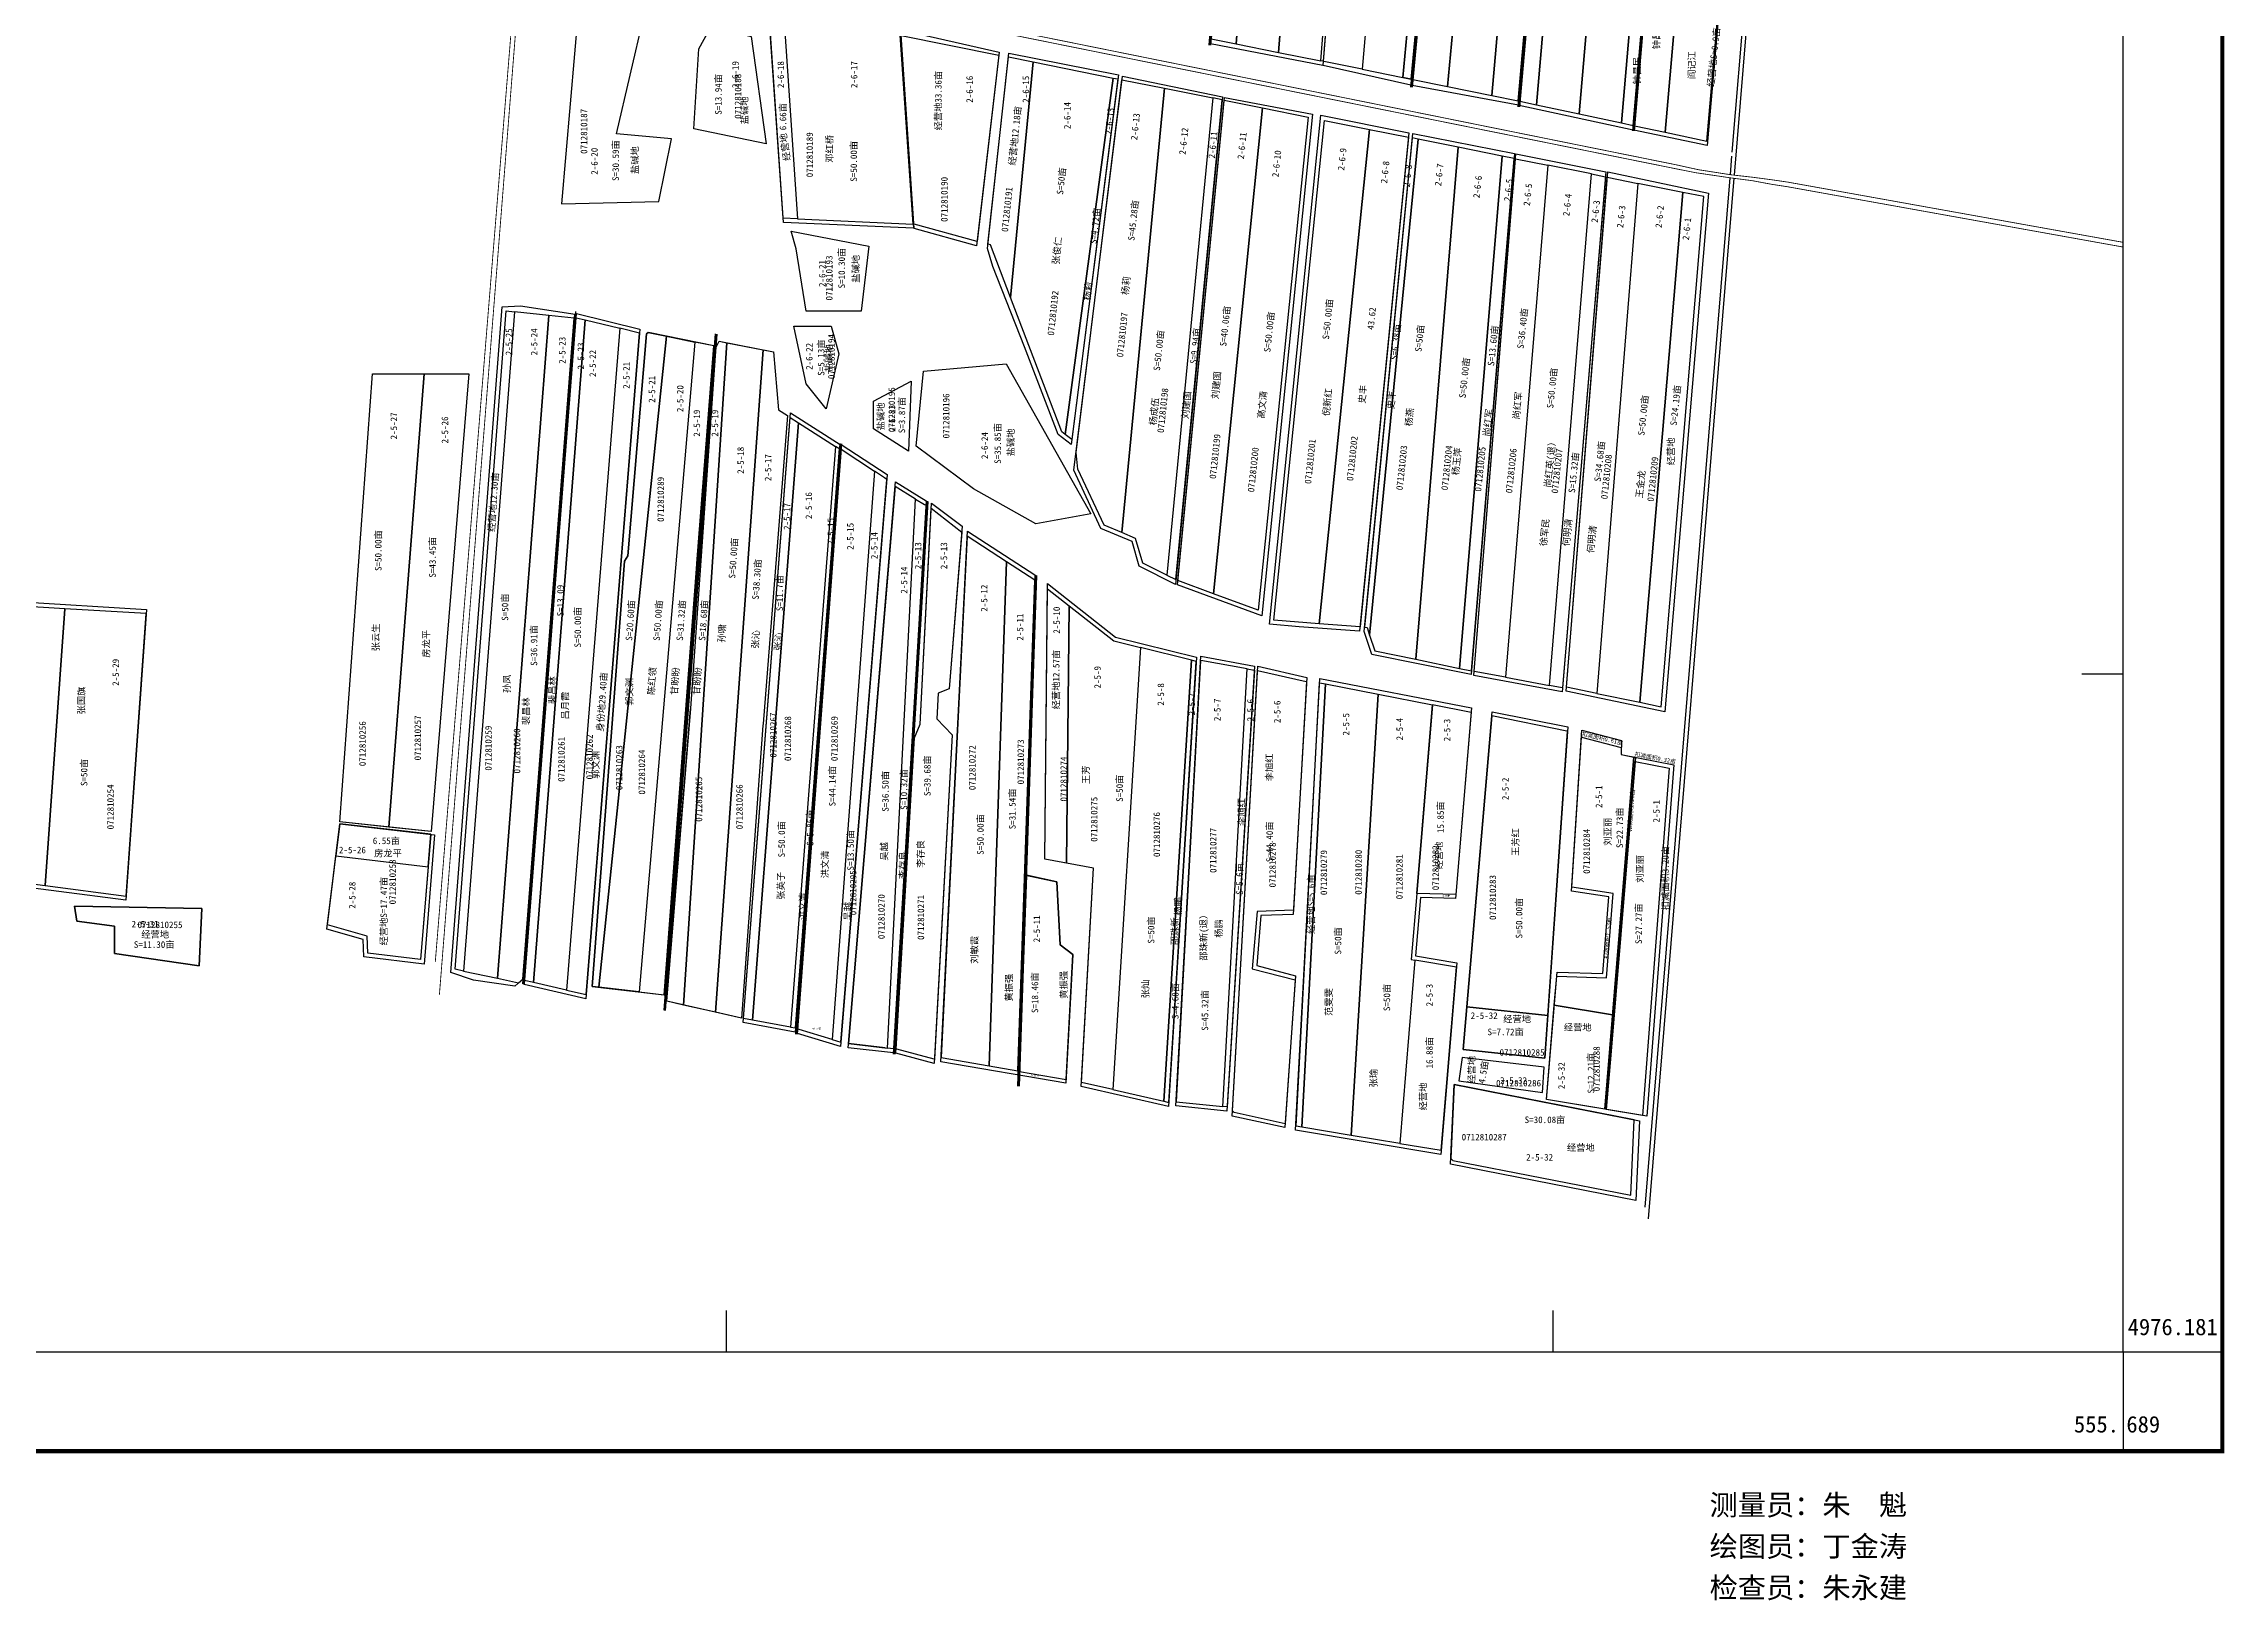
# Model space of a CAD drawing. Extents: x 549993 to 555812, y 4975881 to 4981525.
# Drawn here: x 553174 to 555812, y 4975881 to 4977762 of the extents above; entities that cross this region are included whole.
import ezdxf
from ezdxf.enums import TextEntityAlignment as Align

# ---------------------------------------------------------------- set-up
doc = ezdxf.new("R2010")
doc.units = 0
doc.header["$LTSCALE"] = 10
doc.layers.get('0').update_dxf_attribs({"linetype": 'CONTINUOUS'})
for name, color, linetype in [('2020-3.23', 6, 'CONTINUOUS'), ('2021新职工', 6, 'CONTINUOUS'), ('2022年', 255, 'CONTINUOUS'), ('TK', 255, 'CONTINUOUS'), ('出水桩', 2, 'CONTINUOUS'), ('地块名称', 255, 'CONTINUOUS'), ('地物扣减', 3, 'CONTINUOUS'), ('地物扣减面积', 3, 'CONTINUOUS'), ('地籍号', 1, 'CONTINUOUS'), ('权利人', 7, 'CONTINUOUS'), ('测地框', 255, 'CONTINUOUS'), ('经营地', 1, 'CONTINUOUS'), ('经营地面积', 6, 'CONTINUOUS'), ('路', 5, 'CONTINUOUS'), ('身份地', 1, 'CONTINUOUS'), ('身份地面积', 255, 'CONTINUOUS')]:
    doc.layers.add(name, color=color, linetype=linetype)
doc.styles.add('宋体', font='')
doc.styles.get('宋体').set_extended_font_data('SimSun')

msp = doc.modelspace()

# ---------------------------------------------------------------- linework, layer by layer
at = {"color": 7, "linetype": 'Continuous', "ltscale": 0.25}
for points in [[(554877.4, 4978353.6), (554887.3, 4978351), (554828.2, 4977719.4), (554818.2, 4977721.4), (554877.4, 4978353.6)], [(554877.4, 4978353.6), (554887.3, 4978351), (554828.2, 4977719.4), (554818.2, 4977721.4), (554877.4, 4978353.6)], [(554877.4, 4978353.6), (554887.3, 4978351), (554828.2, 4977719.4), (554818.2, 4977721.4), (554877.4, 4978353.6)], [(554877.4, 4978353.6), (554887.4, 4978351), (554828.2, 4977719.4), (554818.2, 4977721.4), (554877.4, 4978353.6)]]:
    msp.add_lwpolyline(points, dxfattribs=at)
at = {"layer": '2020-3.23', "color": 6, "linetype": 'Continuous', "elevation": 293.9, "flags": 128}
for points in [[(554993.4, 4977615.3), (554942.2, 4976996.4), (554995.5, 4976986.6), (555046.2, 4977604.7), (554993.4, 4977615.3)], [(554989.9, 4976535.8), (554993.4, 4976587.7), (554895.3, 4976598.1), (554890.9, 4976546.4)]]:
    msp.add_lwpolyline(points, close=True, dxfattribs=at)
at = {"layer": '2020-3.23', "color": 6, "linetype": 'Continuous', "flags": 128}
for points in [[(554568.1, 4977015.6), (554562.3, 4977017), (554529.1, 4976483.9), (554534.9, 4976482.5)], [(554573.8, 4977016.7), (554573.4, 4977016.6), (554543.8, 4976483.2), (554600.3, 4976477.6), (554629.7, 4977006.4)], [(555001.2, 4976599.9), (555071.5, 4976588.2), (555062.1, 4976474.2), (554991.6, 4976485.9)], [(555097.7, 4976461.6), (554880.2, 4976504.3), (554876.1, 4976414.7), (554878.3, 4976412.5), (555093.6, 4976370.2)]]:
    msp.add_lwpolyline(points, close=True, dxfattribs=at)
at = {"layer": '2021新职工', "color": 1, "linetype": 'Continuous', "elevation": 293.6, "flags": 128}
msp.add_lwpolyline([(554777.9, 4977658.5), (554824.7, 4977649.1), (554766.3, 4977057.2), (554716.7, 4977061)], close=True, dxfattribs=at)
at = {"layer": '2021新职工', "color": 1, "linetype": 'Continuous', "flags": 128}
for points in [[(554836.5, 4977646.8), (554829.5, 4977648.2), (554771.7, 4977056.8), (554774.9, 4977056.5), (554777.9, 4977047.4)], [(553785.4, 4977433.6), (553743.9, 4977438.2), (553682.3, 4976641.3), (553723.2, 4976632.6)], [(554044.4, 4977392.1), (554056.8, 4977389.7), (554063.1, 4977319.7), (554074, 4977312.6), (554044.5, 4976940), (554044.1, 4976938.2), (554018.3, 4976584.5), (553986.7, 4976591.6)], [(554031.5, 4976581.9), (554020.6, 4976583.9), (554077.3, 4977310.5), (554087.2, 4977304.1)], [(554077.4, 4976573.6), (554031.5, 4976581.9), (554087.2, 4977304.1), (554132.1, 4977275.3)], [(555017, 4976931.3), (555016.3, 4976931.4), (554925.6, 4976949.8), (554895.3, 4976598.1), (554993.4, 4976587.7)]]:
    msp.add_lwpolyline(points, close=True, dxfattribs=at)
at = {"layer": '2022年', "color": 2, "linetype": 'Continuous', "flags": 128}
for points, elevation in [([(554723.1, 4977669.5), (554777.9, 4977658.5), (554716.7, 4977061), (554662.1, 4977065.2)], 293.6), ([(555052.7, 4976976.9), (555104.7, 4976966.2), (555156.5, 4977582.5), (555102.2, 4977593.4)], 293.9), ([(553634.6, 4977363.2), (553688.4, 4977363.3), (553642.9, 4976810), (553591.9, 4976815.4)], 293.3)]:
    msp.add_lwpolyline(points, close=True, dxfattribs=dict(at, elevation=elevation))
msp.add_lwpolyline([(553642.6, 4976806.6), (553532.7, 4976819.2), (553527.9, 4976780.6), (553639.4, 4976767.3)], close=True, dxfattribs=at)
at = {"layer": 'TK', "linetype": 'Continuous'}
for p, q in [((555689, 4977000), (555639, 4977000)), ((554000, 4976181), (554000, 4976231)), ((555000, 4976181), (555000, 4976231)), ((555689, 4976181), (555809, 4976181)), ((555689, 4976181), (555689, 4976061))]:
    msp.add_line(p, q, dxfattribs=at)
at = {"layer": 'TK', "linetype": 'Continuous', "const_width": 5, "flags": 128}
msp.add_lwpolyline([(550069, 4976061), (555809, 4976061), (555809, 4981301), (550069, 4981301)], close=True, dxfattribs=at)
at = {"layer": 'TK', "linetype": 'Continuous', "flags": 128}
msp.add_lwpolyline([(550189, 4976181), (555689, 4976181), (555689, 4981181), (550189, 4981181)], close=True, dxfattribs=at)
at = {"layer": '出水桩', "color": 2, "linetype": 'Continuous', "flags": 128}
for points in [[(554635.1, 4978412.7), (554583.6, 4977760.6)], [(554636.1, 4978412.6), (554584.6, 4977760.5)], [(554637.1, 4978412.5), (554585.6, 4977760.5)], [(554888, 4978357.2), (554827.3, 4977709.7)], [(554889, 4978357.2), (554828.3, 4977709.6)], [(554890, 4978357.1), (554829.3, 4977709.5)], [(555013.9, 4978332.5), (554957, 4977685.9)], [(555014.9, 4978332.4), (554958, 4977685.8)], [(555015.9, 4978332.3), (554959, 4977685.7)], [(555151.7, 4978308.6), (555095.8, 4977657)], [(555152.7, 4978308.5), (555096.8, 4977656.9)], [(555153.7, 4978308.4), (555097.8, 4977656.9)], [(553816.2, 4977435.3), (553753.4, 4976625.7)], [(553817.5, 4977438.6), (553754.4, 4976625.6)], [(553818, 4977432.7), (553755.4, 4976625.5)], [(553986.3, 4977411.3), (553924.2, 4976593.9)], [(553987.3, 4977411.2), (553925.2, 4976593.8)], [(553988.3, 4977411.1), (553926.1, 4976593.7)], [(554137.4, 4977278.8), (554083.6, 4976565.2)], [(554138.4, 4977278.7), (554084.6, 4976565.1)], [(554139.4, 4977278.6), (554085.6, 4976565)], [(554202.3, 4976540.9), (554242.1, 4977209.1)], [(554203.3, 4976540.9), (554243.1, 4977209.1)], [(554204.3, 4976540.8), (554244.1, 4977209)]]:
    msp.add_lwpolyline(points, dxfattribs=at)
at = {"layer": '出水桩', "color": 2, "linetype": 'Continuous', "elevation": 293.4, "flags": 128}
for points in [[(554373.2, 4977119.8), (554352, 4976502.1)], [(554374.2, 4977119.2), (554353, 4976502)], [(554375.2, 4977119.2), (554354, 4976502)]]:
    msp.add_lwpolyline(points, dxfattribs=at)
at = {"layer": '出水桩', "color": 2, "linetype": 'Continuous', "flags": 128}
msp.add_lwpolyline([(555097.4, 4976900), (555099.3, 4976899.6), (555098.9, 4976894.6), (555069.9, 4976544.6), (555064.1, 4976473.8), (555062.1, 4976474.2)], close=True, dxfattribs=at)
at = {"layer": '地物扣减', "color": 4, "linetype": 'Continuous'}
for p, q in [((555396.8, 4979758.8), (555218.7, 4977603.2)), ((555272.5, 4978315.2), (555216, 4977631)), ((555215.6, 4977626.3), (555213.7, 4977603.9)), ((555213.4, 4977600.1), (555110.6, 4976355.7)), ((555218.4, 4977599.5), (555114.5, 4976341.6))]:
    msp.add_line(p, q, dxfattribs=at)
at = {"layer": '测地框', "linetype": 'Continuous', "flags": 128}
for points, elevation in [([(554636.2, 4978411.9), (554773, 4978385.8), (554721.3, 4977735.9), (554585.5, 4977762.2)], 292.7), ([(554774.1, 4978385.5), (554887.7, 4978355.7), (554827.7, 4977712.2), (554721.8, 4977735.8)], 292.8), ([(554889.8, 4978355.5), (555014.5, 4978331.9), (554957.8, 4977688), (554829.4, 4977711.6)], 292.8), ([(555015.1, 4978331.7), (555152.3, 4978308.3), (555096.5, 4977657.8), (554958.6, 4977687.6)], 292.8), ([(555153.2, 4978308), (555243.8, 4978298.2), (555186.2, 4977639.1), (555097.3, 4977657.7)], 292.9), ([(554050.8, 4977809.5), (554209.7, 4977779), (554226.3, 4977539.1), (554068.9, 4977546)], 293.9), ([(554210.8, 4977778.8), (554330, 4977751.9), (554302.6, 4977518), (554226.9, 4977538.9)], 293.3), ([(554341.7, 4977750.8), (554474, 4977724.5), (554416.8, 4977277.9), (554401.4, 4977290), (554360.6, 4977395.9), (554322.4, 4977492.7), (554315.6, 4977514.8)], 293.6), ([(554479, 4977723.1), (554599.8, 4977697.8), (554543.1, 4977108.5), (554499.3, 4977130.8), (554490.6, 4977160.4), (554453, 4977176.4), (554420.3, 4977246.6)], 293.5), ([(554602.5, 4977697.3), (554708.9, 4977677.1), (554647.5, 4977070.5), (554545.5, 4977108.1)], 293.6), ([(554718.7, 4977675.7), (554825.3, 4977654.6), (554765.8, 4977052.3), (554692.8, 4977057.2), (554656.6, 4977060.6)], 293.7), ([(554830, 4977653.7), (554953, 4977629.4), (554900.8, 4976999.8), (554780.5, 4977024.1), (554771.2, 4977051.8)], 293.8), ([(554954.8, 4977629), (555063.7, 4977607.5), (555010.6, 4976978.7), (554903.7, 4976998.4)], 293.9), ([(555065.8, 4977607.2), (555187.6, 4977581.4), (555134.9, 4976954.8), (555015.4, 4976979.5)], 293.9), ([(553572, 4977363.2), (553688.4, 4977363.3), (553642.9, 4976810), (553532.6, 4976821.7)], 293.3), ([(554077.7, 4977316.2), (554137.5, 4977277.8), (554083.1, 4976567.5), (554020.2, 4976578.9)], 293.5), ([(554139, 4977277.8), (554194.4, 4977241.5), (554138.2, 4976550.1), (554086.1, 4976565.8)], 293.5), ([(554204.7, 4977232.5), (554241.8, 4977209.6), (554202, 4976542.5), (554147.1, 4976548.6)], 293.7), ([(554227.6, 4976923), (554234.3, 4976939.7), (554247.9, 4977207), (554285.2, 4977179.1), (554269.6, 4976982.4), (554256.2, 4976977.2), (554254.4, 4976946.2), (554273, 4976926.8), (554251.3, 4976529.5), (554205.1, 4976542)], 294), ([(554291.5, 4977172.8), (554374.2, 4977119.2), (554361.8, 4976757.3), (554399.6, 4976749.2), (554403.5, 4976673.1), (554418.9, 4976661.2), (554410.5, 4976505.6), (554259.4, 4976531.7)], 293.4), ([(554388.4, 4977109.7), (554470.7, 4977045), (554568.4, 4977020.7), (554534.6, 4976477.5), (554429.2, 4976501.6), (554443.9, 4976765.6), (554385.1, 4976776.6)], 293.9), ([(553142, 4977087.8), (553298.6, 4977078.3), (553273.8, 4976727), (553111.2, 4976748), (553096.4, 4976747.4), (553099.5, 4976768), (553114.9, 4976767.7)], 293.5), ([(554573.7, 4977021.8), (554638.8, 4977009.9), (554605.2, 4976472.1), (554543.5, 4976478.2)], 294.1), ([(554642.5, 4977009.6), (554701.9, 4976996.2), (554685.4, 4976709.7), (554646.5, 4976708.5), (554641.3, 4976647.8), (554688.3, 4976635.6), (554675.3, 4976452.1), (554611.7, 4976465.9)], 294.2), ([(554717.5, 4976994.8), (554901, 4976959.4), (554881.6, 4976728.9), (554839.3, 4976730), (554833.5, 4976659.5), (554883.3, 4976651.1), (554864.1, 4976419.6), (554688.2, 4976448.9)], 294.1), ([(554926.1, 4976954.8), (555017.4, 4976936.3), (554989.9, 4976535.8), (554890.9, 4976546.4)], 293.9), ([(555034.5, 4976932.3), (555082.4, 4976920), (555081.9, 4976903), (555145.6, 4976890.6), (555113, 4976465.7), (554991.6, 4976485.9), (555004.6, 4976640), (555059.8, 4976638.3), (555067, 4976730.9), (555021.9, 4976737.7)], 293.8), ([(553532.7, 4976819.2), (553647.2, 4976806.1), (553634.7, 4976649.6), (553561.5, 4976658.4), (553560.7, 4976679.4), (553517, 4976691.9)], 293.9)]:
    msp.add_lwpolyline(points, close=True, dxfattribs=dict(at, elevation=elevation))
at = {"layer": '测地框', "color": 7, "linetype": 'Continuous', "flags": 128}
for points in [[(553729, 4977444), (553750.9, 4977445.3), (553817.2, 4977435.1), (553754.9, 4976632.5), (553744.2, 4976623), (553694.1, 4976630.2), (553666.9, 4976639.6)], [(553818.9, 4977436.1), (553895.5, 4977417.3), (553895, 4977412.3), (553830.6, 4976612.8), (553830.2, 4976607.7), (553755.5, 4976625), (553755.9, 4976630), (553818.5, 4977431)], [(553924.7, 4976612.4), (553964, 4977127.6), (553964.1, 4977133.9), (553984.8, 4977397), (553907.8, 4977412.7), (553905.3, 4977413.2), (553903.5, 4977411.6), (553880.9, 4977143.1), (553876.9, 4977136.8), (553837.7, 4976622.8), (553861.9, 4976619.9)], [(554880.2, 4976504.3), (555104.2, 4976460.3), (555099.8, 4976363.9), (554875.8, 4976407.9)]]:
    msp.add_lwpolyline(points, close=True, dxfattribs=at)
at = {"layer": '测地框', "color": 0, "linetype": 'Continuous', "elevation": 293.8, "flags": 128}
msp.add_lwpolyline([(553991.1, 4977402.5), (554056.8, 4977389.7), (554063.1, 4977319.7), (554074, 4977312.6), (554044.5, 4976940), (554044.1, 4976938.2), (554018.3, 4976584.5), (553927.9, 4976604.8), (553956.7, 4976958.1), (553956.9, 4976958.7), (553987.6, 4977396.4), (553988, 4977396.3)], close=True, dxfattribs=at)
at = {"layer": '测地框', "color": 7, "elevation": 211}
msp.add_lwpolyline([(553211.6, 4976719.9), (553365.6, 4976716.8), (553362.6, 4976647.4), (553259.9, 4976662.5), (553259.9, 4976695.7), (553214.6, 4976701.7), (553211.6, 4976719.9)], dxfattribs=at)
at = {"layer": '测地框', "color": 0, "linetype": 'Continuous', "flags": 128}
msp.add_lwpolyline([(554989, 4976525.1), (554889.7, 4976536.9), (554885.7, 4976508.4), (554986.9, 4976494.5)], close=True, dxfattribs=at)
at = {"layer": '经营地', "color": 4, "linetype": 'Continuous', "flags": 128}
for points in [[(555185.7, 4977644.3), (555186.6, 4977644.1), (555243.4, 4978293.2), (555242.5, 4978293.3)], [(554343.6, 4977455.6), (554319.3, 4977519), (554316.2, 4977519.8), (554341.1, 4977746.2), (554370.9, 4977740.2)], [(555182.2, 4977577.4), (555156.5, 4977582.5), (555104.7, 4976966.2), (555130.4, 4976960.8)], [(553682.3, 4976641.3), (553672.2, 4976643.5), (553733.7, 4977439.3), (553743.9, 4977438.2)], [(553200, 4977079.2), (553141.6, 4977082.8), (553114.9, 4976767.7), (553099.5, 4976768), (553097.2, 4976752.4), (553111.4, 4976753), (553176.4, 4976744.6)], [(554411.3, 4976771.7), (554385.1, 4976776.6), (554388.3, 4977103.4), (554414.4, 4977082.9)], [(554695.7, 4976452.7), (554689.1, 4976453.8), (554717.2, 4976989.8), (554724.5, 4976988.4)], [(554853.8, 4976963.4), (554900.6, 4976954.3), (554882, 4976733.8), (554835, 4976735.1)], [(553365.6, 4976716.8), (553211.6, 4976719.9), (553214.6, 4976701.7), (553259.9, 4976695.7), (553259.9, 4976662.5), (553362.6, 4976647.4)], [(554814.4, 4976433), (554864.5, 4976424.6), (554882.8, 4976646.1), (554832.7, 4976654.5)], [(554989, 4976525.1), (554889.7, 4976536.9), (554885.7, 4976508.4), (554986.9, 4976494.5)]]:
    msp.add_lwpolyline(points, close=True, dxfattribs=at)
at = {"layer": '经营地', "color": 4}
for points, elevation in [([(553821.7, 4977810.2), (553800.6, 4977568.6), (553918.3, 4977571.6), (553933.5, 4977647.1), (553867, 4977653.2), (553900.2, 4977795.1), (553821.7, 4977810.2)], 127), ([(553981.8, 4977783.1), (554030.1, 4977771), (554048.2, 4977641.1), (553960.6, 4977659.2), (553966.7, 4977755.9), (553981.8, 4977783.1)], 129), ([(554078.4, 4977535.4), (554172.1, 4977517.3), (554163, 4977438.7), (554096.6, 4977438.7), (554084.5, 4977514.2), (554078.4, 4977535.4)], 157), ([(554081.5, 4977420.6), (554126.8, 4977420.6), (554135.8, 4977387.4), (554120.7, 4977320.9), (554096.6, 4977351.1), (554081.5, 4977420.6)], 164), ([(554238.5, 4977366.2), (554338.2, 4977375.3), (554440.9, 4977194.1), (554374.4, 4977182), (554298.9, 4977224.3), (554229.5, 4977275.6), (554238.5, 4977366.2)], 169), ([(554178.1, 4977330), (554223.4, 4977354.1), (554220.4, 4977269.6), (554178.1, 4977296.8), (554178.1, 4977330)], 173)]:
    msp.add_lwpolyline(points, dxfattribs=dict(at, elevation=elevation))
at = {"layer": '经营地', "color": 4, "linetype": 'Continuous', "elevation": 293.9, "flags": 128}
for points in [[(554051.1, 4977804.3), (554069, 4977800.8), (554086.2, 4977550.3), (554068.6, 4977551.1)], [(554211.2, 4977772.2), (554329.6, 4977748.5), (554303.2, 4977523), (554227.1, 4977544.1), (554226.5, 4977544.1)], [(553517.7, 4976697), (553527.9, 4976780.6), (553639.4, 4976767.3), (553630.1, 4976655.2), (553566.3, 4976662.8), (553565.5, 4976683.3), (553517.7, 4976697)]]:
    msp.add_lwpolyline(points, close=True, dxfattribs=at)
at = {"layer": '路', "color": 5, "linetype": 'Continuous', "const_width": 1, "flags": 128}
for points, elevation in [([(553648, 4976652.3), (553748.5, 4977885), (553747.4, 4977890.7), (553741.4, 4977894.4), (553222.4, 4977998.7), (553191.4, 4978004), (553165, 4978007.7)], 294.5), ([(555689, 4977522.1), (555283.4, 4977594.9), (555266.4, 4977597.4), (555240.8, 4977600.8), (555215, 4977603.7), (555175.3, 4977609.9), (555148.1, 4977615.9), (553765.8, 4977895), (553761.1, 4977896.4), (553756.8, 4977899.8), (553755.4, 4977905.6)], 295.4), ([(553653, 4976612.9), (553753.5, 4977882.7), (553754.8, 4977886.4), (553759.1, 4977889.5), (553765.2, 4977889.9), (555147.3, 4977611.2), (555172.4, 4977606.2), (555215.2, 4977599.9), (555240.6, 4977596.6), (555264.8, 4977592.1), (555283.2, 4977589.3), (555689, 4977516.4)], 295.4)]:
    msp.add_lwpolyline(points, dxfattribs=dict(at, elevation=elevation))
at = {"layer": '身份地', "color": 1, "linetype": 'Continuous', "flags": 128}
for points in [[(554666.7, 4978400.9), (554636.7, 4978406.7), (554586.2, 4977768.1), (554616.4, 4977762)], [(554616.4, 4977762), (554667.8, 4977751.7), (554718.1, 4978391.1), (554666.7, 4978400.9)], [(554667.8, 4977751.7), (554718.9, 4977741.5), (554769.7, 4978381.3), (554718.1, 4978391.1)], [(554721.7, 4977740.9), (554718.9, 4977741.5), (554769.7, 4978381.3), (554772.6, 4978380.7)], [(554830.2, 4977719), (554872, 4977710.5), (554931.3, 4978342.5), (554889.4, 4978350.5)], [(554872, 4977710.5), (554925.5, 4977699.6), (554981.3, 4978333), (554931.3, 4978342.5)], [(554925.5, 4977699.6), (554957.6, 4977693.1), (555013.4, 4978326.9), (554981.3, 4978333)], [(555034.3, 4978323.3), (555015.4, 4978326.5), (554959.6, 4977692.7), (554979.8, 4977688.4)], [(554979.8, 4977688.4), (555031.3, 4977677.4), (555086, 4978314.4), (555034.3, 4978323.3)], [(555031.3, 4977677.4), (555082.6, 4977666.4), (555137.4, 4978305.6), (555086, 4978314.4)], [(555082.6, 4977666.4), (555096.4, 4977663.4), (555151.3, 4978303.2), (555137.4, 4978305.6)], [(555191.4, 4978298.8), (555153.3, 4978302.9), (555098.3, 4977663), (555135.1, 4977655.1)], [(555135.1, 4977655.1), (555185.7, 4977644.3), (555242.5, 4978293.3), (555191.4, 4978298.8)], [(554210.2, 4977772.4), (554069, 4977800.8), (554086.2, 4977550.3), (554225.9, 4977544.1)], [(554409.5, 4977290), (554405.6, 4977293.1), (554343.6, 4977455.6), (554370.9, 4977740.2), (554467.9, 4977720.7)], [(554417.6, 4977283.7), (554409.5, 4977290), (554467.9, 4977720.7), (554473.4, 4977719.6)], [(554478.1, 4977171.2), (554456.7, 4977180.2), (554425.2, 4977247.9), (554423, 4977268), (554478.4, 4977718.6), (554529.8, 4977708.3)], [(554532.7, 4977119.9), (554503.5, 4977134.3), (554494.8, 4977164.1), (554478.1, 4977171.2), (554529.8, 4977708.3), (554588.3, 4977696.6)], [(554599.5, 4977694.3), (554588.3, 4977696.6), (554532.7, 4977119.9), (554543.7, 4977114.5)], [(554777.9, 4977047.4), (554784.3, 4977028.4), (554833.8, 4977018.1), (554885.1, 4977637), (554836.5, 4977646.8)], [(554833.8, 4977018.1), (554886.7, 4977007.1), (554938.1, 4977626.4), (554885.1, 4977637)], [(554886.7, 4977007.1), (554901.1, 4977004.1), (554952.5, 4977623.5), (554938.1, 4977626.4)], [(555011.1, 4976983.9), (555010.7, 4976983.8), (554995.5, 4976986.6), (555046.2, 4977604.7), (555063.2, 4977601.3)], [(553815.8, 4977430.3), (553785.4, 4977433.6), (553723.2, 4976632.6), (553748.8, 4976627.1), (553753.8, 4976631.6)], [(553766.6, 4976627.5), (553755.9, 4976630), (553818.5, 4977431), (553829.1, 4977428.4)], [(553806.5, 4976618.3), (553766.6, 4976627.5), (553829.1, 4977428.4), (553871, 4977418.2)], [(553895, 4977412.3), (553871, 4977418.2), (553806.5, 4976618.3), (553830.6, 4976612.8)], [(553845.7, 4976621.9), (553837.7, 4976622.8), (553876.9, 4977136.8), (553880.9, 4977143.1), (553903.5, 4977411.6), (553905.3, 4977413.2), (553927.4, 4977408.7)], [(553927.4, 4977408.7), (553962, 4977401.6), (553894.7, 4976616), (553845.7, 4976621.9)], [(553924.7, 4976612.4), (553964, 4977127.6), (553964.1, 4977133.9), (553984.8, 4977397), (553962, 4977401.6), (553894.7, 4976616), (553924.7, 4976612.4)], [(554136.9, 4977272.8), (554135.9, 4977272.9), (554132.1, 4977275.3), (554077.4, 4976573.6), (554083.5, 4976572.5)], [(554128, 4976558.5), (554088.1, 4976570.5), (554086.5, 4976571.3), (554138.9, 4977271.9), (554179.3, 4977245.4)], [(554193.9, 4977235.3), (554191.4, 4977237.5), (554179.3, 4977245.4), (554128, 4976558.5), (554138.6, 4976555.2)], [(554228.7, 4977211.8), (554204.2, 4977227), (554147.8, 4976553.6), (554194.7, 4976548.2)], [(554202.3, 4976547.3), (554194.7, 4976548.2), (554228.7, 4977211.8), (554239.5, 4977205.2), (554241.5, 4977204.3)], [(554338.8, 4977136), (554291.2, 4977167.1), (554259.6, 4976536.7), (554317.9, 4976526.7)], [(554373, 4977113.8), (554338.8, 4977136), (554317.9, 4976526.7), (554352.6, 4976520.7)], [(554467.5, 4976498), (554429.5, 4976506.7), (554443.9, 4976765.6), (554411.3, 4976771.7), (554414.4, 4977082.9), (554468.5, 4977040.4), (554500.8, 4977032.4)], [(553298.2, 4977073.3), (553200, 4977079.2), (553176.4, 4976744.6), (553274.2, 4976732)], [(554562.3, 4977017), (554500.8, 4977032.4), (554467.5, 4976498), (554529.1, 4976483.9), (554562.3, 4977017)], [(554629.7, 4977006.4), (554638.2, 4977004.9), (554638.5, 4977004.9), (554605.5, 4976477.1), (554600.3, 4976477.6)], [(554724.5, 4976988.4), (554788.1, 4976976.1), (554755.5, 4976442.7), (554695.7, 4976452.7)], [(554788.1, 4976975.8), (554853.8, 4976963.2), (554835, 4976735.1), (554828.1, 4976655.3), (554832.7, 4976654.5), (554814.4, 4976433), (554755.5, 4976442.7)], [(555033.9, 4976923.9), (555082.2, 4976911.5), (555081.9, 4976903), (555097.4, 4976900), (555071.5, 4976588.2), (555001.2, 4976599.9), (555004.1, 4976635.1), (555064.4, 4976633.1), (555072.3, 4976735.2), (555022.2, 4976742.7)], [(555098.9, 4976894.6), (555140.2, 4976886.5), (555108, 4976466.5), (555064.1, 4976473.8)], [(554418.9, 4976661.2), (554403.5, 4976673.1), (554399.6, 4976749.2), (554362.8, 4976757.1), (554354.6, 4976519.8), (554410.7, 4976510.1)]]:
    msp.add_lwpolyline(points, close=True, dxfattribs=at)
for points, elevation in [([(554773.7, 4978380.5), (554823.9, 4978367.4), (554768.7, 4977731.4), (554722.3, 4977740.8), (554722.2, 4977740.8)], 292.9), ([(554768.7, 4977731.4), (554818.2, 4977721.4), (554877.4, 4978353.6), (554823.9, 4978367.4)], 292.9), ([(554818.2, 4977721.4), (554828.1, 4977719.4), (554887.4, 4978351), (554877.4, 4978353.6)], 292.9), ([(554588.9, 4977097.4), (554546, 4977113.4), (554602.1, 4977693.8), (554648.2, 4977684.5)], 293.6), ([(554648.2, 4977684.5), (554703.5, 4977673.4), (554643.2, 4977077.4), (554588.9, 4977097.4)], 293.6), ([(554954.3, 4977623.1), (554993.4, 4977615.3), (554942.2, 4976996.4), (554904.1, 4977003.4)], 293.9), ([(555065.3, 4977600.8), (555102.2, 4977593.4), (555052.7, 4976976.9), (555015.8, 4976984.5)], 293.9), ([(553948.3, 4976600.2), (553927.9, 4976604.8), (553956.9, 4976958.7), (553987.6, 4977396.4), (553988, 4977396.3), (553991.1, 4977402.5), (554000.6, 4977400.6)], 293.8), ([(554000.6, 4977400.6), (554044.4, 4977392.1), (553986.7, 4976591.6), (553948.3, 4976600.2)], 293.8), ([(553572, 4977363.2), (553634.6, 4977363.2), (553591.9, 4976815.4), (553532.6, 4976821.7)], 293.3), ([(554247.6, 4977200.8), (554284.6, 4977171.9), (554269.6, 4976982.4), (554256.2, 4976977.2), (554254.4, 4976946.2), (554273, 4976926.8), (554251.6, 4976534.8), (554251.3, 4976534.7), (554206, 4976546.9), (554205.4, 4976547), (554227.6, 4976923), (554234.3, 4976939.7)], 293.8), ([(554642.2, 4977004.6), (554701.2, 4976991.2), (554701.6, 4976991.2), (554685.7, 4976714.7), (554641.9, 4976713.3), (554636, 4976644), (554687.9, 4976630.5), (554675.6, 4976456.8), (554614.2, 4976470.4), (554612.1, 4976472.5)], 293.8), ([(553532.7, 4976819.2), (553642.6, 4976806.6), (553630.1, 4976655.2), (553566.3, 4976662.8), (553565.5, 4976683.3), (553517.7, 4976697)], 293.9)]:
    msp.add_lwpolyline(points, close=True, dxfattribs=dict(at, elevation=elevation))
at = {"layer": '身份地', "color": 6, "linetype": 'Continuous', "flags": 128}
for points in [[(553964.1, 4977133.9), (553984.8, 4977397)], [(554191.9, 4976548.5), (554147.6, 4976553.6), (554204.2, 4977227)]]:
    msp.add_lwpolyline(points, dxfattribs=at)

# ---------------------------------------------------------------- texts
at = {"layer": '2020-3.23', "color": 6, "linetype": 'Continuous', "style": '宋体'}
for s, rotation, p in [('徐军民', 84, (554989.2, 4977171.5)), ('杨鹏', 90, (554545.9, 4976719.5)), ('杨鹏', 90, (554595.2, 4976692.7))]:
    msp.add_text(s, height=8, rotation=rotation, dxfattribs=at).set_placement(p, align=Align.MIDDLE)
for p in [(554956.2, 4976583.5), (555029.5, 4976573.5), (555033.3, 4976428.2)]:
    msp.add_text('经营地', height=8, dxfattribs=at).set_placement(p, align=Align.MIDDLE)
at = {"layer": '2021新职工', "color": 1, "linetype": 'Continuous', "style": '宋体'}
for s, rotation, p in [('43.62', 84, (554780.3, 4977430)), ('S=6.38亩', 84, (554809.2, 4977401.9)), ('史丰', 84, (554769, 4977338.6)), ('史丰', 84, (554804, 4977331.6)), ('S=38.30亩', 86, (554036.5, 4977114.8)), ('S=11.7亩', 90, (554064.2, 4977098.2)), ('S=50亩', 90, (553732, 4977081.2)), ('张沁', 86, (554035.2, 4977042.2)), ('张沁', 86, (554062.7, 4977039.4)), ('孙凤', 90, (553734.4, 4976988.5)), ('S=50.0亩', 90, (554066.5, 4976800.6)), ('王芳红', 90, (554954, 4976797.2)), ('张英子', 90, (554065.6, 4976744.2)), ('S=50.00亩', 90, (554958.3, 4976705.3))]:
    msp.add_text(s, height=8, rotation=rotation, dxfattribs=at).set_placement(p, align=Align.MIDDLE)
msp.add_text('2-5-24', height=8, rotation=90, dxfattribs=at).set_placement((553771.5, 4977385.5, 293.4))
at = {"layer": '2022年', "color": 2, "linetype": 'Continuous', "style": '宋体'}
for s, rotation, p in [('倪新红', 84, (554726.5, 4977328.8)), ('王金龙', 84, (555105.1, 4977229.8)), ('房龙平', 90, (553636.8, 4977036.8))]:
    msp.add_text(s, height=8, rotation=rotation, dxfattribs=at).set_placement(p, align=Align.MIDDLE)
for s, p in [('6.55亩', (553588.9, 4976799)), ('房龙平', (553590.8, 4976783.9))]:
    msp.add_text(s, height=8, dxfattribs=at).set_placement(p, align=Align.MIDDLE)
at = {"layer": 'TK', "linetype": 'Continuous', "style": '宋体'}
msp.add_text('4976.181', height=20, dxfattribs=at).set_placement((555749, 4976211), align=Align.MIDDLE)
msp.add_text('555.', height=20, dxfattribs=at).set_placement((555684, 4976093.5), align=Align.MIDDLE_RIGHT)
for s, height, p in [('689', 20, (555693, 4976093.5)), ('测量员：朱  魁', 25, (555189, 4975996)), ('绘图员：丁金涛', 25, (555189, 4975946)), ('检查员：朱永建', 25, (555189, 4975896))]:
    msp.add_text(s, height=height, dxfattribs=at).set_placement(p, align=Align.MIDDLE_LEFT)
at = {"layer": '地块名称', "linetype": 'Continuous', "style": '宋体'}
for s, rotation, p in [('2-6-19', 90, (554014.9, 4977708.5)), ('2-6-18', 90, (554069.7, 4977708.5)), ('2-6-17', 90, (554158.4, 4977708.5)), ('2-6-16', 90, (554298.1, 4977690.8)), ('2-6-15', 90, (554366.1, 4977690.8)), ('2-6-14', 90, (554416.2, 4977659, 293.4)), ('2-6-13', 84, (554465.5, 4977651.9, 293.4)), ('2-6-13', 84, (554496.8, 4977645.3, 293.4)), ('2-6-12', 84, (554555.3, 4977627.7, 293.4)), ('2-6-20', 90, (553844.4, 4977603.8)), ('2-6-11', 84, (554590.6, 4977623.1, 293.4)), ('2-6-11', 84, (554625.8, 4977622.2, 293.4)), ('2-6-9', 84, (554747.1, 4977608.6, 293.4)), ('2-6-10', 84, (554667.7, 4977600.4, 293.4)), ('2-6-8', 84, (554799, 4977592.9, 293.4)), ('2-6-8', 84, (554826.5, 4977588.6, 293.4)), ('2-6-7', 84, (554864.4, 4977589.8, 293.4)), ('2-6-6', 84, (554910.9, 4977575.2, 293.4)), ('2-6-5', 84, (554948.1, 4977571.3)), ('2-6-5', 84, (554971.7, 4977565.7, 293.4)), ('2-6-4', 84, (555019.4, 4977553.4, 293.4)), ('2-6-3', 84, (555053.7, 4977545.5, 293.4)), ('2-6-3', 84, (555084.5, 4977539.1, 293.4)), ('2-6-2', 84, (555131.1, 4977539.1, 293.4)), ('2-6-1', 84, (555164, 4977524.3, 293.4)), ('2-6-21', 90, (554119.9, 4977468.1)), ('2-5-25', 90, (553741, 4977385.5, 293.4)), ('2-5-23', 90, (553805.5, 4977375.3, 293.4)), ('2-5-23', 90, (553828, 4977368.4, 293.4)), ('2-6-22', 90, (554104.2, 4977367.9)), ('2-5-22', 90, (553842.3, 4977359.4, 293.4)), ('2-5-21', 90, (553883, 4977345, 293.4)), ('2-5-21', 90, (553913.9, 4977328.1, 293.4)), ('2-5-20', 90, (553948.1, 4977316.9, 293.4)), ('2-5-19', 90, (553968.2, 4977287.2, 293.4)), ('2-5-19', 90, (553990.1, 4977287.2, 293.4)), ('2-6-23', 90, (554204.3, 4977293)), ('2-5-27', 90, (553601.8, 4977283.9, 293.4)), ('2-5-26', 90, (553663.6, 4977279, 293.4)), ('2-6-24', 90, (554316.3, 4977260.1)), ('2-5-18', 90, (554021.2, 4977242.3, 293.4)), ('2-5-17', 90, (554054.3, 4977233.5, 293.4)), ('2-5-16', 90, (554103.6, 4977187.6, 293.4)), ('2-5-17', 90, (554077.2, 4977174.4)), ('2-5-15', 90, (554130.2, 4977156.3)), ('2-5-15', 90, (554153.8, 4977150.4, 293.4)), ('2-5-14', 90, (554182.8, 4977139.2, 293.4)), ('2-5-13', 90, (554235.8, 4977127, 293.4)), ('2-5-13', 90, (554267, 4977127, 293.4)), ('2-5-14', 90, (554218.8, 4977097.5, 293.4)), ('2-5-12', 90, (554315.7, 4977075.7, 293.4)), ('2-5-10', 90, (554403.3, 4977049.1, 293.4)), ('2-5-11', 90, (554359.1, 4977040.7, 293.4)), ('2-5-29', 90, (553265.5, 4976986, 293.4)), ('2-5-9', 90, (554452.8, 4976982.8, 293.4)), ('2-5-8', 90, (554529.3, 4976962.1, 293.4)), ('2-5-7', 90, (554566.7, 4976950.3, 293.4)), ('2-5-7', 90, (554597.6, 4976943.4, 293.4)), ('2-5-6', 90, (554637.7, 4976943, 293.4)), ('2-5-6', 90, (554670.1, 4976941, 293.4)), ('2-5-5', 90, (554753.3, 4976926, 293.4)), ('2-5-4', 90, (554818.1, 4976920.1, 293.4)), ('2-5-3', 90, (554875.5, 4976919, 293.4)), ('2-5-2', 90, (554946, 4976847.9, 293.4)), ('2-5-1', 90, (555059.1, 4976838.4, 293.4)), ('2-5-1', 90, (555128.6, 4976820.8, 293.4)), ('2-5-28', 90, (553551.5, 4976716.6, 293.4)), ('2-5-11', 90, (554379.2, 4976676, 293.4)), ('2-5-3', 90, (554854.2, 4976598.6, 293.4)), ('2-5-32', 90, (555013.9, 4976498.5, 293.4))]:
    msp.add_text(s, height=8, rotation=rotation, dxfattribs=at).set_placement(p)
for s, p in [('2-5-26', (553531.5, 4976783.6, -0.5)), ('2-5-31', (553280.7, 4976694.1, -0.5)), ('2-5-32', (554900.1, 4976583.4, 293.4)), ('2-5-32', (554935.6, 4976505.1, 293.4)), ('2-5-32', (554967.1, 4976412.2, 293.4))]:
    msp.add_text(s, height=8, dxfattribs=at).set_placement(p)
at = {"layer": '地物扣减面积', "color": 3, "linetype": 'Continuous', "style": '宋体'}
for s, height, rotation, p in [('扣减面积0.61亩', 5, 346.6995, (555059.4, 4976922.6)), ('扣减面积0.32亩', 5, 349.1092, (555123.3, 4976899.1)), ('扣减面积3.20亩', 8, 90, (555135.3, 4976753.6))]:
    msp.add_text(s, height=height, rotation=rotation, dxfattribs=at).set_placement(p, align=Align.MIDDLE)
at = {"layer": '地物扣减面积', "color": 2, "linetype": 'Continuous', "style": '宋体'}
msp.add_text('扣减面积1.28亩', height=5, rotation=85.2538, dxfattribs=at).set_placement((555093.8, 4976835.5), align=Align.MIDDLE)
at = {"layer": '地物扣减面积', "color": 3, "linetype": 'Continuous', "style": '宋体'}
msp.add_text('扣减面积1.53亩', height=5, rotation=85.4494, dxfattribs=at).set_placement((555066.3, 4976655.7))
msp.add_text('0.38亩', height=2, dxfattribs=at).set_placement((554368.5, 4976514.1))
at = {"layer": '地籍号', "color": 1, "linetype": 'Continuous', "style": '宋体'}
for s, rotation, p in [('0712810188', 90, (554014.1, 4977698.6)), ('0712810187', 90, (553827.8, 4977656.2)), ('0712810189', 90, (554100.8, 4977627.9)), ('0712810190', 90, (554263.6, 4977574)), ('0712810191', 84, (554339.4, 4977561.8)), ('0712810193', 90, (554124.4, 4977479)), ('0712810192', 84, (554395, 4977436.5)), ('0712810197', 84, (554478.6, 4977410.3)), ('0712810194', 90, (554127.1, 4977384)), ('0712810195', 90, (554200, 4977319.8)), ('0712810198', 84, (554527.8, 4977318.9)), ('0712810196', 90, (554265.8, 4977312.3)), ('0712810199', 84, (554590.9, 4977263.3)), ('0712810200', 84, (554637.1, 4977247.2)), ('0712810201', 84, (554706, 4977257.2)), ('0712810202', 84, (554756.8, 4977260.8)), ('0712810203', 84, (554816.7, 4977249.6)), ('0712810204', 84, (554871.2, 4977249.5)), ('0712810205', 84, (554911.6, 4977247.9)), ('0712810206', 84, (554949.1, 4977246)), ('0712810207', 84, (555004.4, 4977245.7)), ('0712810208', 84, (555064.3, 4977238.7)), ('0712810209', 84, (555120.3, 4977235.8)), ('0712810289', 90, (553920.6, 4977211.4)), ('0712810257', 90, (553626.8, 4976923.1)), ('0712810267', 90, (554056.7, 4976926.5)), ('0712810268', 90, (554074.4, 4976922.3)), ('0712810269', 90, (554130.7, 4976922.2)), ('0712810256', 90, (553560, 4976916.1)), ('0712810259', 90, (553712.3, 4976910.7)), ('0712810260', 90, (553746.8, 4976907.3)), ('0712810261', 90, (553800.5, 4976897.2)), ('0712810262', 90, (553834.6, 4976900.1)), ('0712810263', 90, (553870.4, 4976887.1)), ('0712810264', 90, (553897.8, 4976881.8)), ('0712810272', 90, (554297.4, 4976887.1)), ('0712810273', 90, (554356, 4976894.1)), ('0712810274', 90, (554407.9, 4976873.4)), ('0712810265', 90, (553966.8, 4976848.9)), ('0712810254', 90, (553255.3, 4976839.7)), ('0712810266', 90, (554015.9, 4976839.8)), ('0712810275', 90, (554444.8, 4976824.7)), ('0712810276', 90, (554520.5, 4976806.3)), ('0712810277', 90, (554588.7, 4976787.1)), ('0712810278', 90, (554660.5, 4976769.5)), ('0712810282', 90, (554857.7, 4976766.1)), ('0712810284', 90, (555040.3, 4976786)), ('0712810258', 90, (553596.4, 4976749)), ('0712810279', 90, (554722.5, 4976760.3)), ('0712810280', 90, (554764.5, 4976760.7)), ('0712810281', 90, (554813.9, 4976755.2)), ('0712810295', 90, (554153.3, 4976735.9)), ('0712810283', 90, (554926.8, 4976730.2)), ('0712810270', 90, (554187.5, 4976707)), ('0712810271', 90, (554235.2, 4976706.1)), ('0712810288', 90, (555052.3, 4976523.1))]:
    msp.add_text(s, height=8, rotation=rotation, dxfattribs=at).set_placement(p, align=Align.MIDDLE)
for s, p in [('0712810255', (553315.1, 4976697.1)), ('0712810285', (554962.2, 4976542.9)), ('0712810286', (554958, 4976505.8)), ('0712810287', (554916.4, 4976440.5))]:
    msp.add_text(s, height=8, dxfattribs=at).set_placement(p, align=Align.MIDDLE)
at = {"layer": '权利人', "color": 1, "linetype": 'Continuous', "style": '宋体'}
for s, rotation, p in [('钟昌民', 90, (555124.5, 4977772.2)), ('钟昌民', 90, (555101.1, 4977729.7)), ('阎记江', 90, (555167.2, 4977736.3)), ('邓红桥', 90, (554124.5, 4977635.1)), ('张俊仁', 84, (554399.6, 4977512)), ('杨莉', 84, (554482.9, 4977469.7)), ('杨莉', 84, (554436.8, 4977463.2)), ('刘建国', 84, (554592.2, 4977349.4)), ('杨成伍', 84, (554517.1, 4977317.7)), ('刘建国', 84, (554555.9, 4977325.4)), ('高文清', 84, (554647.7, 4977325.8)), ('杨燕', 84, (554825.7, 4977310.8)), ('尚红军', 84, (554920.6, 4977304.1)), ('尚红军', 84, (554956.3, 4977324.8)), ('杨玉萍', 84, (554882.9, 4977257.2)), ('尚红英(退）', 84, (554996.3, 4977256.1)), ('何明清', 84, (555016.7, 4977171.5)), ('何明清', 84, (555046.2, 4977163.3)), ('张云生', 90, (553575.8, 4977044.6)), ('孙啸', 86, (553994.3, 4977049.4)), ('陈红领', 86, (553909.7, 4976991.8)), ('甘盼盼', 86, (553937.7, 4976991.8)), ('甘盼盼', 86, (553964.6, 4976991.8)), ('张国旗', 90, (553219.8, 4976968.3)), ('裴昌林', 90, (553789.4, 4976980.8)), ('吕月霞', 90, (553805, 4976962.1)), ('郭文渊', 90, (553882.5, 4976978.7)), ('裴昌林', 90, (553757.6, 4976955.3)), ('郭文渊', 90, (553841.7, 4976890.6)), ('李旭红', 90, (554656.3, 4976887.4)), ('王芳', 90, (554434.6, 4976878.5)), ('李旭红', 90, (554622.6, 4976833.4)), ('刘亚丽', 90, (555065.5, 4976809.7)), ('吴越', 90, (554190.7, 4976785.9)), ('李存良', 90, (554234.6, 4976782.8)), ('洪文清', 90, (554118.9, 4976770.2)), ('李存良', 90, (554213.2, 4976769.2, 293.7)), ('刘亚丽', 90, (555104.4, 4976764.8)), ('洪文清', 90, (554092.3, 4976719.7)), ('吴越', 90, (554146.6, 4976713.5)), ('邵珠新', 90, (554541.9, 4976689.3)), ('邵珠新(退）', 90, (554577.3, 4976684.6)), ('刘敏霞', 90, (554299.7, 4976667)), ('黄振强', 90, (554341.5, 4976621.2)), ('黄振强', 90, (554407.7, 4976624.6)), ('张灿', 90, (554506.6, 4976619.6)), ('范雯雯', 90, (554728.1, 4976603.8)), ('张瑜', 90, (554782.4, 4976511.8))]:
    msp.add_text(s, height=8, rotation=rotation, dxfattribs=at).set_placement(p, align=Align.MIDDLE)
at = {"layer": '经营地', "color": 4, "linetype": 'Continuous', "style": '宋体'}
msp.add_text('经营地S=5.6亩', height=8, rotation=90, dxfattribs=at).set_placement((554706.9, 4976722.1), align=Align.MIDDLE)
at = {"layer": '经营地面积', "color": 4, "linetype": 'Continuous', "style": '宋体'}
for s, rotation, p in [('经营地S=0.9亩', 84, (555193.7, 4977745.9, -293.9)), ('S=13.94亩', 90, (553990, 4977701)), ('经营地33.36亩', 90, (554256, 4977693.4)), ('6.66亩', 90, (554068.1, 4977674)), ('经营地12.18亩', 84, (554348.8, 4977650.9)), ('S=30.59亩', 90, (553865.8, 4977620.9)), ('经营地', 98.7334, (554070.8, 4977637.1)), ('S=10.30亩', 90, (554139.1, 4977491)), ('S=5.13亩', 90, (554114.3, 4977382.8)), ('S=24.19亩', 84, (555147.5, 4977325.2)), ('S=3.87亩', 90, (554211.9, 4977313.3)), ('S=35.85亩', 90, (554327.8, 4977279)), ('经营地', 90, (555142, 4977269.3)), ('经营地12.30亩', 86, (553717.9, 4977208.2)), ('经营地12.57亩', 90, (554398.5, 4976993.6)), ('15.85亩', 90, (554863.3, 4976827.3)), ('经营地', 90, (554861.5, 4976780.8)), ('经营地S=17.47亩', 90, (553585.4, 4976713.7)), ('16.88亩', 90, (554850, 4976542.8)), ('经营地', 90, (554901, 4976521.9)), ('4.5亩', 80.531, (554915.1, 4976519.2)), ('经营地', 90, (554842.4, 4976489.6))]:
    msp.add_text(s, height=8, rotation=rotation, dxfattribs=at).set_placement(p, align=Align.MIDDLE)
for p in [(554025.9, 4977664.7), (553893.3, 4977604.7), (554160.5, 4977473.3), (554127.7, 4977365.2), (554190.6, 4977294.8), (554347.8, 4977263.4)]:
    msp.add_text('盐碱地', height=8, rotation=90, dxfattribs=at).set_placement(p)
for s, p in [('经营地', (553309.3, 4976685.8)), ('S=11.30亩', (553308.1, 4976673.6))]:
    msp.add_text(s, height=8, dxfattribs=at).set_placement(p, align=Align.MIDDLE)
at = {"layer": '身份地', "color": 3, "linetype": 'Continuous', "style": '宋体'}
msp.add_text('1.28亩', height=2, dxfattribs=at).set_placement((554866, 4976731.2))
at = {"layer": '身份地', "color": 1, "linetype": 'Continuous', "style": '宋体'}
msp.add_text('50.00亩', height=2, dxfattribs=at).set_placement((554103.8, 4976570.7))
at = {"layer": '身份地面积', "color": 1, "linetype": 'Continuous', "style": '宋体'}
for s, rotation, p in [('S=50.00亩', 90, (554153.7, 4977620.1)), ('S=50亩', 84, (554404.7, 4977596.3)), ('S=4.72亩', 84, (554445.6, 4977542.1)), ('S=45.28亩', 84, (554491.7, 4977548.7)), ('S=50.00亩', 84, (554726.9, 4977429.3)), ('S=40.06亩', 84, (554602.8, 4977420.9)), ('S=50.00亩', 84, (554656.1, 4977413.9)), ('S=36.40亩', 84, (554962.4, 4977418.1)), ('S=50.00亩', 84, (554522.6, 4977391.5)), ('S=9.94亩', 84, (554566.5, 4977396.9)), ('S=50亩', 84, (554838, 4977406.2)), ('S=13.60亩', 84, (554926.7, 4977397.3)), ('S=50.00亩', 84, (554892.2, 4977358.4)), ('S=50.00亩', 84, (554998.2, 4977346)), ('S=50.00亩', 84, (555108.4, 4977313.1)), ('S=15.32亩', 84, (555024.4, 4977243.9)), ('S=34.68亩', 84, (555055.7, 4977257.5)), ('S=50.00亩', 90, (553578.7, 4977149.5)), ('S=43.45亩', 90, (553644.3, 4977141.5)), ('S=50.00亩', 86, (554008.1, 4977140.4)), ('S=13.09', 90, (553799.3, 4977089.1)), ('S=50.00亩', 90, (553819.9, 4977057)), ('S=20.60亩', 86, (553883.5, 4977065.2)), ('S=50.00亩', 86, (553916.9, 4977065.2)), ('S=31.32亩', 86, (553944.9, 4977065.2)), ('S=18.68亩', 86, (553971.9, 4977065.2)), ('S=36.91亩', 90, (553767, 4977034.9)), ('身份地29.40亩', 86, (553849.3, 4976966.6)), ('S=50亩', 90, (553223, 4976881.4)), ('S=39.68亩', 90, (554242.7, 4976877.4)), ('S=44.14亩', 90, (554127.7, 4976865)), ('S=36.50亩', 90, (554192, 4976858.6)), ('S=10.32亩', 90, (554214.4, 4976860.8, 293.7)), ('S=50亩', 90, (554475.2, 4976862.3)), ('S=31.54亩', 90, (554345.5, 4976837.3)), ('S=5.86亩', 90, (554101, 4976814.6)), ('S=50.00亩', 90, (554306.9, 4976806.4)), ('S=44.40亩', 90, (554656.6, 4976797.5)), ('S=22.73亩', 90, (555080, 4976814.6)), ('S=13.50亩', 90, (554149.9, 4976787.4)), ('S=5.6亩', 90, (554620.3, 4976752.6)), ('S=27.27亩', 90, (555102.9, 4976698.6)), ('S=50亩', 90, (554513.3, 4976691)), ('S=50亩', 90, (554739.3, 4976677.8)), ('S=18.46亩', 90, (554372.8, 4976615.2)), ('S=4.68亩', 90, (554542.5, 4976605)), ('S=45.32亩', 90, (554578.4, 4976593.8)), ('S=50亩', 90, (554798.4, 4976609.4)), ('S=12.21亩', 90, (555045.2, 4976518))]:
    msp.add_text(s, height=8, rotation=rotation, dxfattribs=at).set_placement(p, align=Align.MIDDLE)
for s, p in [('S=7.72亩', (554942.4, 4976568)), ('S=30.08亩', (554990, 4976461.8))]:
    msp.add_text(s, height=8, dxfattribs=at).set_placement(p, align=Align.MIDDLE)

doc.saveas('drawing.dxf')
